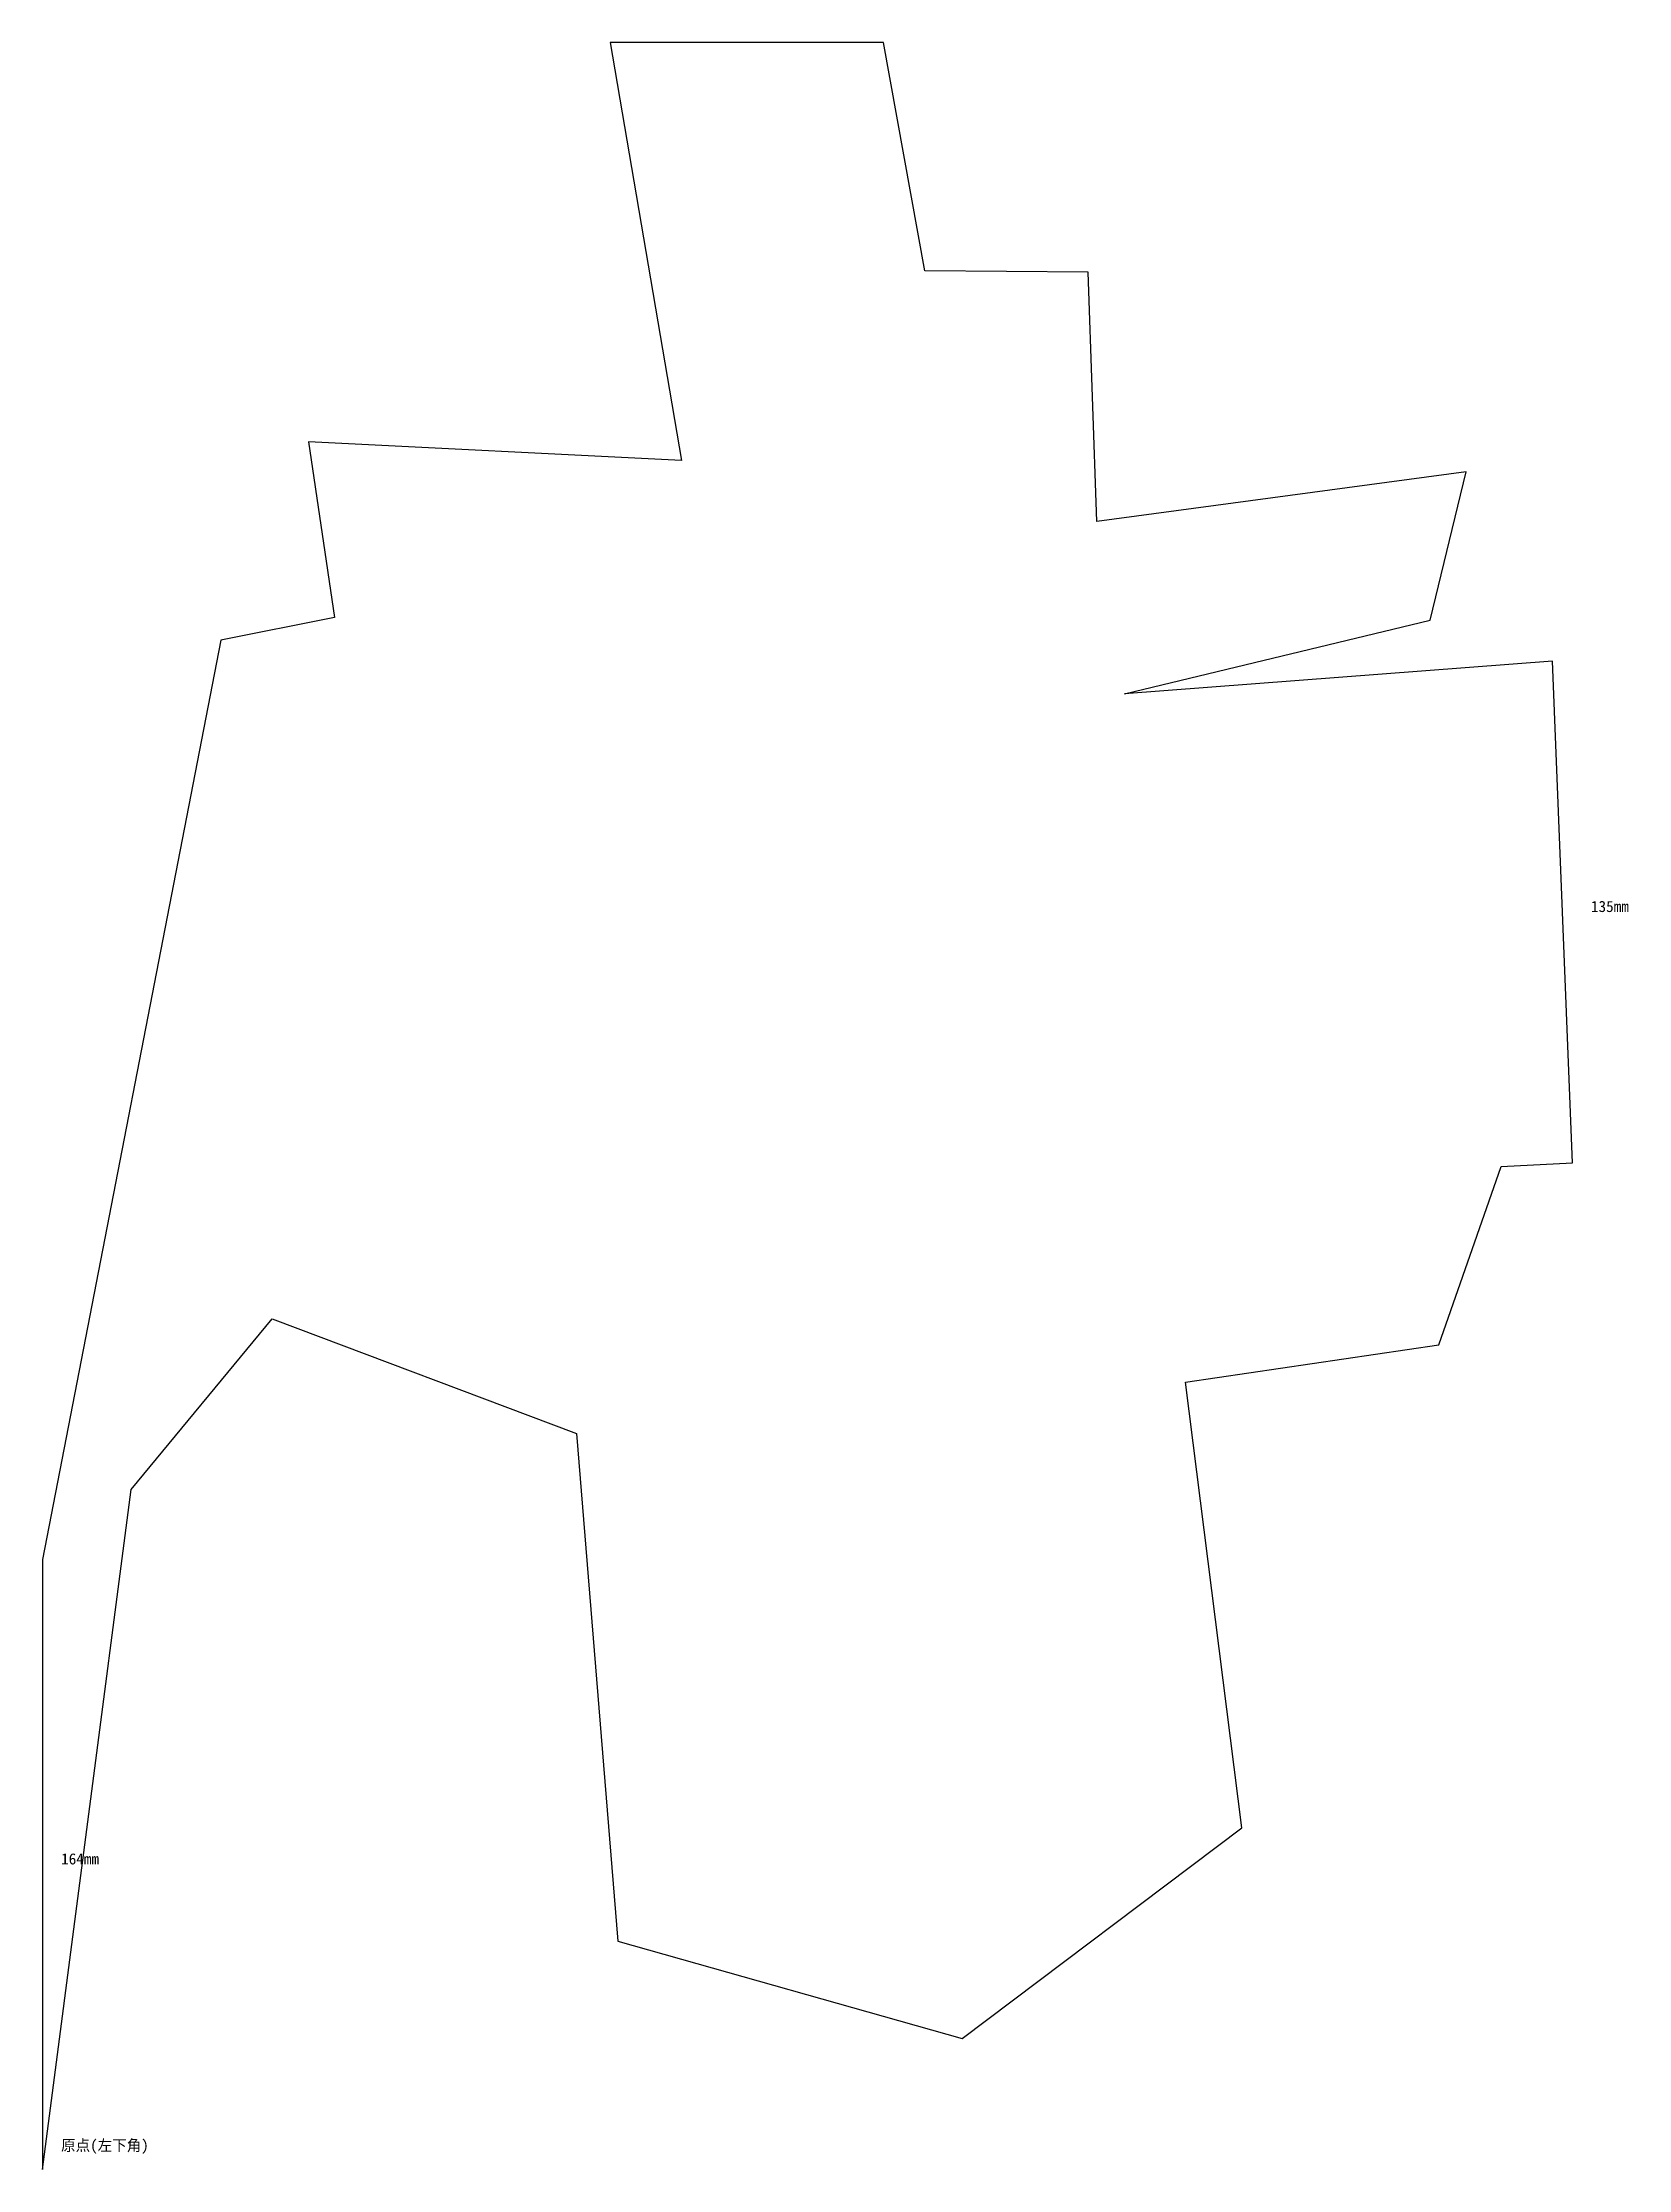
# Model space of a CAD drawing. Header units: metres. Extents: x 0 to 427, y 0 to 573.
import ezdxf

# ---------------------------------------------------------------- set-up
doc = ezdxf.new("R2010")
doc.units = ezdxf.units.M
doc.layers.add('OUTLINE', color=1, linetype='Continuous')
doc.layers.add('SCORE', color=3, linetype='Continuous')

msp = doc.modelspace()

# ---------------------------------------------------------------- linework, layer by layer
at = {"layer": 'OUTLINE'}
for p, q in [((226.34, 572.57), (152.8, 572.57)), ((152.8, 572.57), (171.94, 460.07)), ((237.43, 511.12), (226.34, 572.57)), ((281.42, 510.78), (237.43, 511.12)), ((283.77, 443.62), (281.42, 510.78)), ((171.94, 460.07), (71.53, 465.11)), ((71.53, 465.11), (78.58, 417.76)), ((383.17, 457.05), (283.77, 443.62)), ((373.43, 417.09), (383.17, 457.05)), ((78.58, 417.76), (48.02, 411.72)), ((291.16, 397.28), (373.43, 417.09)), ((48.02, 411.72), (0, 164.22)), ((406.34, 406.01), (291.16, 397.28)), ((411.72, 271.01), (406.34, 406.01)), ((375.78, 221.98), (392.57, 270)), ((392.57, 270), (411.72, 271.01)), ((23.84, 183.02), (61.79, 229.03)), ((61.79, 229.03), (143.73, 198.13)), ((307.61, 211.9), (375.78, 221.98)), ((322.72, 92.01), (307.61, 211.9)), ((143.73, 198.13), (154.81, 61.46)), ((0, 0), (23.84, 183.02)), ((0, 164.22), (0, 0)), ((247.5, 35.26), (322.72, 92.01)), ((154.81, 61.46), (247.5, 35.26))]:
    msp.add_line(p, q, dxfattribs=at)

# ---------------------------------------------------------------- texts
at = {"layer": 'SCORE'}
for s, p in [('135mm', (416.72, 338.51)), ('164mm', (5, 82.11)), ('原点(左下角)', (5, 5))]:
    msp.add_text(s, height=3, dxfattribs=at).set_placement(p)

doc.saveas('drawing.dxf')
